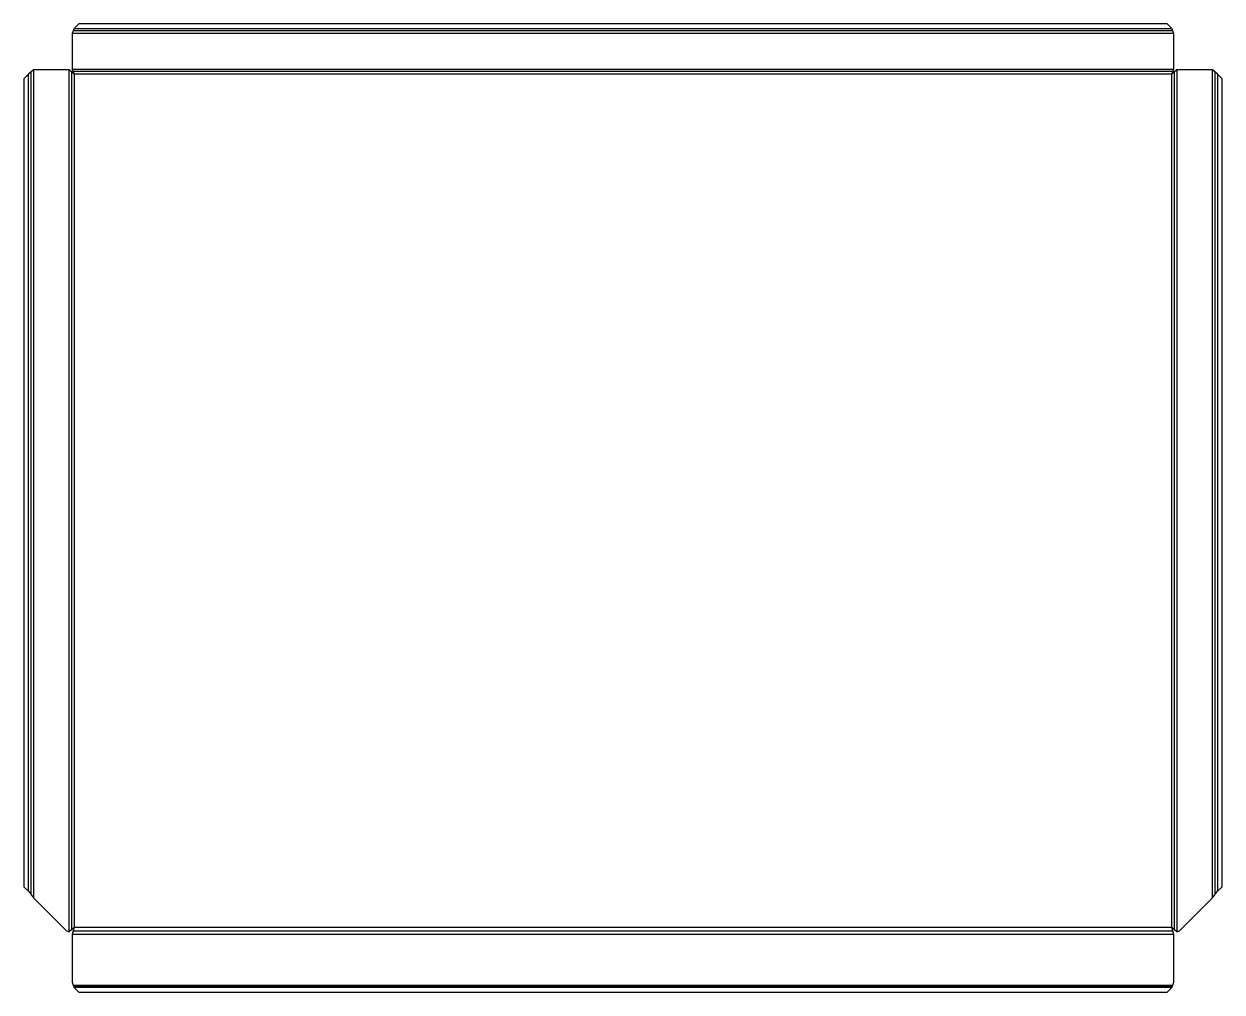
# Model space of a CAD drawing. Header units: millimetres. Extents: x -25 to 513, y 0 to 435.
import ezdxf

# ---------------------------------------------------------------- set-up
doc = ezdxf.new("R2010")
doc.units = ezdxf.units.MM

msp = doc.modelspace()

# ---------------------------------------------------------------- linework, layer by layer
at = {"layer": 'BEND'}
for p, q in [((491.34, 431.54), (-2.49, 431.54)), ((-21.46, 413.12), (-21.46, 43.77)), ((-3.2, 413.15), (-3.2, 28.15)), ((491.38, 413.28), (-2.52, 413.28)), ((492.06, 28.15), (492.06, 413.15)), ((510.32, 43.77), (510.32, 413.12)), ((-2.52, 27.45), (491.38, 27.45)), ((-2.26, 2.57), (491.12, 2.57))]:
    msp.add_line(p, q, dxfattribs=at)
at = {"layer": 'BEND_EXTENT'}
for p, q in [((-2, 432.68), (490.86, 432.68)), ((491.83, 430.41), (-2.97, 430.41)), ((-2.97, 414.41), (491.83, 414.41)), ((-22.59, 45.22), (-22.59, 412.08)), ((-20.33, 414.15), (-20.33, 42.32)), ((-4.33, 27.15), (-4.33, 414.15)), ((493.19, 414.15), (493.19, 27.15)), ((509.19, 42.32), (509.19, 414.15)), ((511.45, 412.08), (511.45, 45.22)), ((491.83, 25.76), (-2.97, 25.76)), ((-2.52, 3.13), (491.38, 3.13)), ((490.86, 2), (-2, 2))]:
    msp.add_line(p, q, dxfattribs=at)
msp.add_lwpolyline([(-2.07, 412.15), (-2.07, 29.15), (490.93, 29.15), (490.93, 412.15)], close=True, dxfattribs=at)
at = {"layer": 'OUTER_PROFILES'}
msp.add_lwpolyline([(511.45, 412.08), (509.19, 414.15), (493.19, 414.15), (490.93, 412.15), (491.83, 414.41), (491.83, 430.41), (490.86, 432.68), (488.86, 434.68), (0, 434.68), (-2, 432.68), (-2.97, 430.41), (-2.97, 414.41), (-2.07, 412.15), (-4.33, 414.15), (-20.33, 414.15), (-22.59, 412.08), (-24.59, 410.08), (-24.59, 47.22), (-22.59, 45.22), (-20.33, 42.32), (-5.75, 27.74, 0.198912), (-4.33, 27.15), (-2.07, 29.15), (-2.97, 25.76), (-2.97, 4.42), (-2.52, 3.13), (-2, 2), (0, 0), (488.86, 0), (490.86, 2), (491.38, 3.13), (491.83, 4.42), (491.83, 25.76), (490.93, 29.15), (493.19, 27.15, 0.198912), (494.61, 27.74), (509.19, 42.32), (511.45, 45.22), (513.45, 47.22), (513.45, 410.08)], format="xyb", close=True, dxfattribs=at)

doc.saveas('drawing.dxf')
